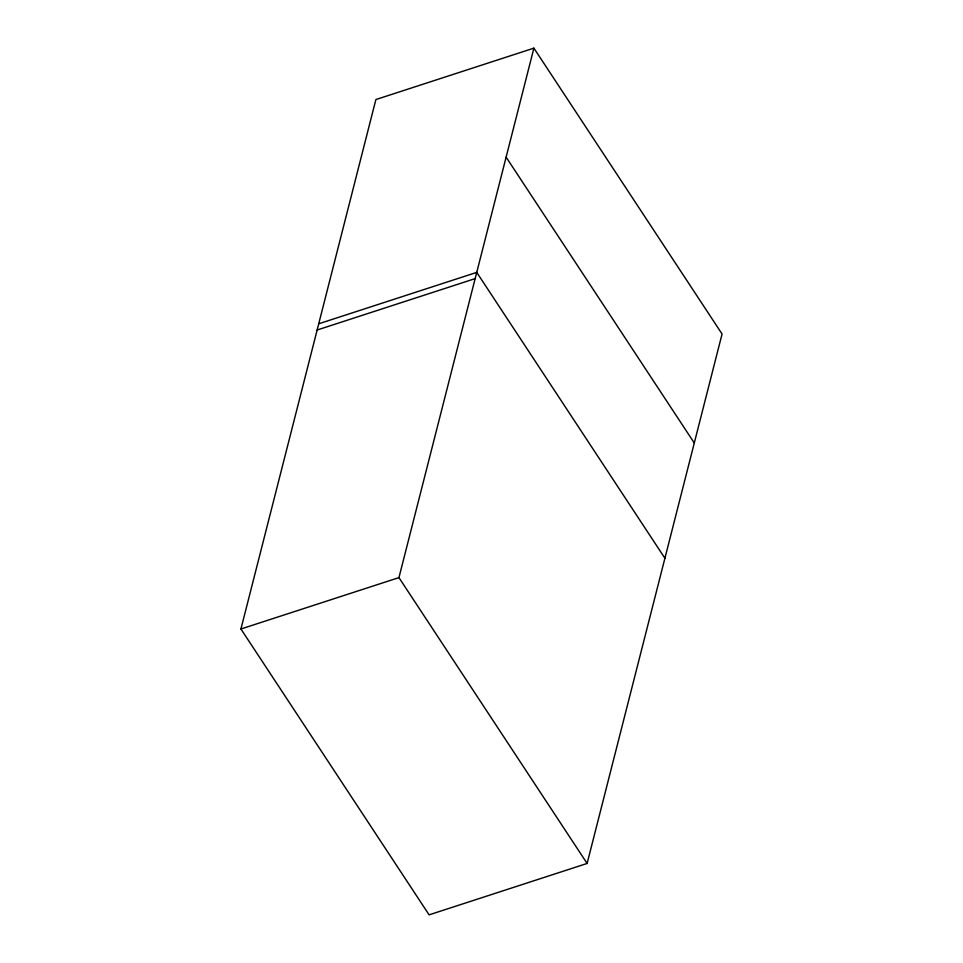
<?xml version="1.0" encoding="UTF-8"?>
<svg xmlns="http://www.w3.org/2000/svg" width="963" height="963" viewBox="0 0 963 963"><rect width="100%" height="100%" fill="white"/><g stroke="black" fill="none" stroke-linecap="round" stroke-linejoin="round"><path stroke-width="1.44" d="M240.931 628.995L375.883 99.55L533.899 48.15L722.069 334.005L587.117 863.45L429.101 914.85L240.931 628.995L398.947 577.607L533.899 48.15M318.729 323.785L476.745 272.385L664.915 558.239M317.14 330.008L475.156 278.62M506.117 157.15L694.287 443.004M398.947 577.607L587.117 863.45"/></g></svg>
